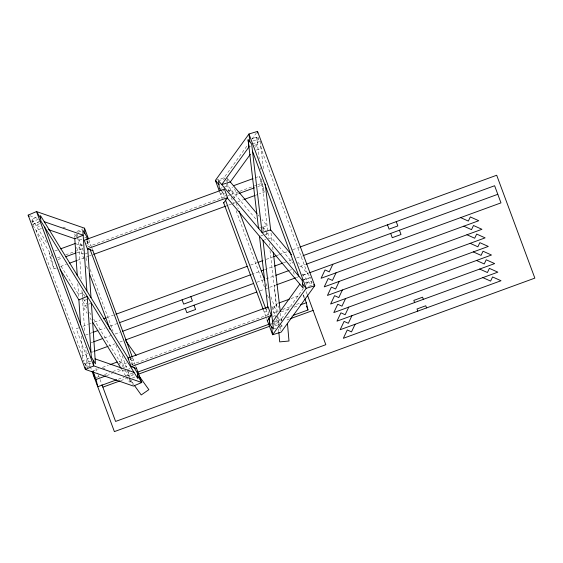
<?xml version="1.0" encoding="UTF-8"?>
<svg xmlns="http://www.w3.org/2000/svg" width="563" height="563" viewBox="0 0 563 563"><rect width="100%" height="100%" fill="white"/><g stroke="black" fill="none" stroke-linecap="round" stroke-linejoin="round"><path stroke-width="0.42" stroke-dasharray="2.81 2.11" d="M216.157 180.188L223.947 177.802L247.868 144.747M251.942 139.124L256.517 132.798M224.377 189.062L220.548 194.355L224.44 193.165M255.475 147.203L257.53 144.36L256.686 137.154L252.006 138.582M229.113 191.737L232.484 187.085M233.258 198.978L236.622 194.326L238.248 193.735M267.615 307.609L264.265 312.24L268.157 311.043M272.83 309.615L277.165 303.633L278.608 307.532M272.619 321.769L281.183 319.151L303.267 288.629M306.349 284.371L308.404 281.535L305.287 282.485M129.898 359.701L133.368 357.287M40.093 221.322L32.492 224.56L32.105 219.141L37.447 216.882M38.361 219.253L32.288 221.843L30.909 219.605M32.464 224.546L38.544 221.963M39.684 223.659L35.884 225.277L40.853 226.995M41.563 228.423L36.243 230.689L82.62 355.732L87.941 353.473M76.934 231.428L83.014 228.838M78.271 232.181L82.824 230.246M81.178 279.009L78.609 240.514L83.922 238.255M84.682 237.931L86.962 236.96M81.973 244.166L78.94 245.461L83.817 258.621M82.86 245.032L81.346 245.679L75.928 243.807M86.66 243.413L89.7 242.125L85.787 240.767M85.28 253.927L89.841 251.992M84.999 296.448L82.705 292.711L78.531 294.491L59.692 263.906M86.843 299.432L82.662 301.205L87.258 308.672M86.505 305.132L83.021 306.617L87.159 313.338M88.595 304.245L91.375 303.056M89.024 358.061L82.951 360.679L87.089 367.393L91.642 365.422M89.791 361.157L86.758 362.452L92.55 364.458M85.02 364.036L91.093 361.453M126.584 362.917L125.063 363.564L118.87 361.418L120.025 364.535M131.137 360.974L133.417 360.003L130.285 358.92M128.35 369.215L129.87 368.568M129.757 371.489L128.244 372.136L122.051 369.997L115.556 372.361M125.676 375.915L132.509 373.009M133.656 374.676L129.096 376.647L124.043 368.406M132.312 378.062L135.345 376.767M126.239 376.802L129.455 382.059L132.495 380.736M54.864 250.943L58.109 249.761M255.356 177.753L259.416 176.275L262.59 184.847L264.251 192.096L259.311 193.904M56.497 267.939L54.027 268.84L50.846 260.268L52.493 259.67M57.44 257.861L61.564 256.355M65.681 254.849L83 248.529M87.941 246.728L227.276 195.861M228.099 195.565L230.57 194.657M231.393 194.355L238.818 191.652M239.641 191.35L256.953 185.03M257.777 184.727L261.077 183.524L259.416 176.275M58.045 259.515L62.099 258.037M76.709 252.703L78.334 252.111L84.52 254.251M257.727 186.62L262.59 184.847M60.621 266.433L66.392 264.329M77.11 260.416L85.351 257.404M86.174 257.108L88.651 256.2M89.475 255.905L91.122 255.299M225.503 206.241L227.98 205.34M228.803 205.038L232.104 203.834M232.927 203.532L237.051 202.026M237.875 201.73L243.645 199.619M255.187 195.41L258.48 194.2M78.714 327.828L76.237 328.736L89.967 365.767M82.845 326.322L87.8 324.513M88.623 324.211L91.1 323.303M94.408 322.099L100.193 319.988M106.801 317.574L113.409 315.16M250.535 265.103L257.143 262.689M266.229 259.374L272.837 256.96M276.968 255.454L278.615 254.849M279.445 254.546L286.877 251.837M292.661 249.726L299.27 247.312M85.442 335.105L92.05 332.691M99.489 329.981L105.267 327.87M110.221 326.061L116.83 323.648M251.499 274.484L260.514 271.19M264.617 269.698L273.632 266.405M283.471 262.815L287.566 261.316M291.683 259.817L289.206 260.718L290.36 263.836M296.638 258.009L302.422 255.898M91.1 342.776L92.747 342.17M104.296 337.955L110.897 335.548M115.021 334.042L119.968 332.233M256.911 282.239L265.166 279.234M265.989 278.931L275.061 275.617M289.91 270.198L291.564 269.593M299.812 266.581L305.582 264.476M91.804 352.248L93.451 351.65M108.3 346.231L114.901 343.817M119.849 342.015L122.326 341.108M260.092 290.818L264.216 289.312M265.039 289.009L275.764 285.096M296.37 277.573L297.975 276.989M302.746 275.244L309.038 272.949M92.902 370.897L98.581 368.828M102.642 367.343L108.321 365.274M290.958 298.601L299.889 295.336M96.21 377.548L101.157 375.746M104.458 374.543L109.405 372.734M112.699 371.531L119.293 369.124M124.24 367.315L128.364 365.809M131.665 364.606L269.339 314.344M273.463 312.845L278.411 311.036M282.535 309.53L292.429 305.92M296.546 304.414L300.67 302.908M106.632 375.62L112.311 373.55M281.155 311.909L290.079 308.651M294.139 307.173L298.193 305.688M118.35 379.202L124.12 377.097M127.421 375.887L133.192 373.783M270.873 323.521L273.344 322.62M274.174 322.317L282.415 319.305M286.539 317.806L291.486 315.998M120.728 380.63L126.408 378.554M273.942 324.696L278.066 323.19L278.213 324.893M289.565 318.989L287.13 319.883L287.278 321.572M251.985 138.611L256.665 137.182L260.254 141.39M253.012 140.94L258.466 139.272L258.093 136.119M252.463 143.776L259.473 141.63M248.966 146.985L250.521 146.507M254.413 145.317L257.53 144.36M256.425 150.032L261.098 148.604L260.535 143.797M218.479 180.723L223.933 179.055M219.408 188.605L227.98 185.987L256.172 219.479M228.128 190.815L231.238 189.858L234.292 198.085M258.516 228.282L260.655 227.621M263.259 230.914L262.794 226.966L267.08 225.657L262.006 219.633M260.873 235.728L263.012 235.074M265.152 234.419L268.009 233.546L266.883 232.202M264.441 239.965L265.863 239.528M268.72 238.656L271.577 237.783L293.02 263.259M302.803 275.082L307.475 273.653L261.098 148.604M303.703 279.642L310.713 277.503L297.736 262.084M302.169 280.142L310.734 277.524M305.751 283.133L311.198 281.465L312.219 282.682M308.531 286.342L311.663 285.413L310.811 278.291M272.942 316.336L275.279 315.625M269.874 324.717L271.457 324.26M272.211 324.006L278.467 322.12L277.615 314.907M274.8 325.907L278.692 324.71M273.442 328.961L275.8 328.264M280.451 326.814L282.035 326.357L281.845 324.752M272.063 307.116L276.278 306.722L274.413 285.589M29.804 215.699L38.087 218.564M62.929 227.163L65.414 228.022M102.487 367.892L104.971 368.751M227.593 178.745L229.31 180.779M258.058 214.939L259.191 216.283M223.947 177.802L225.474 179.618M225.988 180.223L227.515 182.046M262.794 226.966L265.349 230M262.372 226.847L266.32 231.534M302.049 273.991L311.663 285.413M221.583 191.188L225.629 195.994M279.459 323.31L278.439 322.099L277.826 316.863M279.966 323.915L282.035 326.357L281.803 324.598M129.335 378.357L133.797 384.585M78.609 240.514L74.471 233.8L74.703 237.297M131.017 362.614L132.396 364.852M83.528 298.869L86.744 304.09M32.105 219.141L47.292 243.765M89.559 312.409L90.939 314.647M93.697 319.13L123.578 367.66M129.729 380.095L132.488 384.578M32.886 225.228L52.246 256.637M89.918 317.814L91.297 320.058M121.643 369.335L125.781 376.056M84.33 362.889L87.082 367.365L85.738 347.244M306.138 291.62L307.046 294.069M303.422 294.935L304.576 298.052M261.077 183.524L264.251 192.096M293.253 271.633L294.695 275.525M234.602 188.872L236.622 194.326M236.122 203.025L238.262 208.782M266.025 283.646L267.552 287.763M270.902 296.807L277.313 314.084M226.382 184.368L229.12 191.758M231.252 197.507L233.385 203.25M236.122 210.639L264.737 287.799M267.481 295.188L268.699 298.467M271.739 306.673L275.722 317.412M276.306 318.989L278.439 324.738M278.741 325.555L280.571 330.481M222.674 192.483L224.503 197.416M265.996 309.298L268.136 315.062M219.64 191.913L222.568 199.809M263.174 309.298L266.862 319.249M88.792 239.683L91.839 247.889M92.008 248.36L92.874 250.697M132.629 357.885L135.437 365.457M135.676 366.091L136.598 368.575M87.293 241.9L89.123 246.84M130.313 357.899L132.748 364.479M77.089 234.208L83.176 250.626M85.921 258.016L87.138 261.302M90.179 269.508L113.015 331.072M122.143 355.696L127.66 370.574M127.928 371.291L130.06 377.041M131.278 380.321L132.798 384.423M86.561 266.025L88.088 270.141M115.851 345.006L124.395 368.04M76.596 247.431L78.334 252.111M95.907 368.364L98.025 374.085M98.328 374.902L101.657 383.882M90.277 366.59L91.804 370.707M303.316 294.963L304.055 298.186M54.027 268.84L52.366 261.591L49.185 253.019L50.846 260.268M281.183 319.151L281.373 320.748M260.233 141.426L263.519 169.336M271.014 233.012L272.147 242.604M272.661 246.967L273.175 251.323M280.465 313.253L281.394 321.107M280.529 326.603L280.902 329.756M256.665 137.182L259.233 158.991M260.261 167.711L260.465 169.456M261.591 179.048L268.579 238.367M269.191 243.596L269.403 245.341M270.015 250.577L277.313 312.507M266.461 231.998L267.017 236.727M268.34 311.698L268.748 315.167M227.051 178.098L227.424 181.251M227.607 182.834L227.98 185.987M278.586 329.137L278.812 331.691M129.152 377.393L129.455 382.059M87.195 240.429L87.539 245.63M82.705 292.711L83.064 298.123M81.938 290.381L82.409 297.377M82.465 298.256L84.689 331.494M76.336 234.067L76.54 237.157M77.807 283.668L78.686 296.814M81.311 336.153L82.838 359.032"/><path stroke-width="0.84" d="M332.86 264.251L329.249 271.859L325.027 269.959L321.079 278.284L478.754 220.724L470.316 216.924L468.339 221.083L460.625 217.614M336.034 272.823L332.43 280.437L328.208 278.537L324.26 286.856L481.935 229.296L473.49 225.496L471.52 229.662L463.799 226.185M339.215 281.401L335.611 289.009L331.389 287.109L327.441 295.434L485.116 237.875L476.671 234.067L474.7 238.233L466.98 234.757M342.395 289.973L338.785 297.581L334.57 295.681L330.622 304.006L488.297 246.446L479.852 242.646L477.881 246.805L470.161 243.329M345.576 298.545L341.966 306.152L337.744 304.252L333.803 312.578L491.471 255.018L483.033 251.218L481.055 255.377L473.342 251.907M348.757 307.116L345.147 314.731L340.925 312.831L336.977 321.149L494.652 263.59L486.214 259.789L484.236 263.956L476.523 260.479M351.931 315.695L348.328 323.303L344.106 321.403L340.158 329.721L497.833 272.161L489.388 268.361L487.417 272.527L479.697 269.051M355.112 324.267L351.509 331.874L347.287 329.974L343.339 338.3L501.014 280.74L492.569 276.94L490.598 281.099L482.878 277.622M219.338 191.096L215.383 180.42L248.973 134.008L257.537 131.39L314.766 285.708L281.176 332.121L272.612 334.739L267.129 319.967M250.345 154.297L230.316 181.976L221.745 184.594L248.966 146.985L248.114 139.772L251.661 144.044L262.084 232.519L270.648 229.901L291.528 254.708M223.722 202.926L227.558 197.634L224.377 189.062L84.225 240.225L87.399 248.804L92.874 250.697M267.446 320.811L271.275 315.519L268.094 306.948L127.942 358.11L131.123 366.682L136.598 368.575M272.619 321.769L299.833 284.153M136.281 367.738L141.763 382.509L133.41 386.07L85.379 369.448L28.15 215.129L36.504 211.568L84.534 228.191L88.49 238.86M60.544 248.867L75.153 243.54M233.441 185.755L252.921 178.64M65.35 256.855L75.899 252.998M87.399 248.804L227.558 197.634M239.057 193.44L254.476 187.81M69.685 263.125L76.287 260.718M93.599 254.399L225.503 206.241M244.469 199.316L254.363 195.706M103.493 318.785L105.971 317.877M115.887 314.26L247.227 266.313M257.967 262.393L262.921 260.578M273.66 256.658L276.137 255.757M300.093 247.009L496.693 175.241L534.85 278.122L114.388 431.61L92.107 371.531M92.881 332.388L97.835 330.58M119.307 322.74L250.676 274.786M261.338 270.894L263.794 269.994M274.448 266.109L282.647 263.111M303.246 255.595L494.617 185.734L500.979 202.877L309.826 272.661M93.571 341.868L102.649 338.56M122.445 331.333L253.61 283.449M275.884 275.314L289.086 270.5M306.413 264.174L497.798 194.305M94.274 351.347L107.477 346.526M125.626 339.904L256.791 292.021M276.595 284.794L295.568 277.869M109.947 364.676L117.245 362.009M278.784 303.042L289.333 299.192M116.703 379.8L97.744 386.725L96.083 379.476L105.823 375.915M131.123 366.682L271.275 315.519M300.628 304.801L306.314 302.725L304.864 298.833M137.316 372.277L269.227 324.126M293.133 315.393L307.975 309.981L306.314 302.725M102.874 387.147L119.912 380.926M137.907 374.353L269.818 326.202M290.381 318.693L313.098 310.403M44.238 221.716L83.155 235.186L74.802 238.747L48.305 229.577M95.112 358.891L134.029 372.361M229.873 181.448L256.932 213.602M313.753 284.498L314.766 285.708L306.202 288.326L272.612 334.739L271.683 326.857M302.169 280.142L218.479 180.723L219.408 188.605L221.104 190.618M215.383 180.42L218.944 184.664M302.634 284.09L306.202 288.326L248.973 134.008L249.902 141.89M227.325 198.007L303.098 288.031L302.148 280.121M125.69 340.756L136.147 355.359M138.906 375.746L148.864 389.652L141.229 394.959L134.29 385.275M128.723 358.877L40.459 215.58L40.853 220.999L137.808 378.498L137.449 373.058M133.776 367.09L137.449 373.086M40.642 218.282L36.504 211.568L93.732 365.887L141.763 382.509L137.625 375.795M28.15 215.129L29.072 216.621M60.058 269.318L78.89 299.903L87.244 296.342L91.305 357.125M92.677 322.296L121.186 368.589M91.305 357.09L95.443 363.839L91.375 303.056M396.246 221.646L397.837 225.932L389.082 229.127L387.492 224.841M399.427 230.218L401.018 234.504L392.256 237.699L390.673 233.413M423.376 299.347L422.581 297.201L413.819 300.403L414.614 302.542M426.557 307.919L425.762 305.772L417 308.974L417.795 311.114M307.349 294.885L325.822 344.69L115.591 421.441L101.959 384.698M252.534 151.222L298.904 276.271M306.525 306.082L307.975 309.981M239.176 211.252L264.8 280.353M225.418 199.886L265.694 308.482M223.595 202.589L263.174 309.298M190.836 296.631L192.426 300.916L183.665 304.111L182.074 299.826M194.017 305.202L195.607 309.488L186.846 312.69L185.255 308.404M92.747 250.352L132.326 357.062M90.038 249.31L130.313 357.899M89.313 273.435L110.059 329.376M44.597 227.128L90.974 352.178M93.191 371.679L96.083 379.476M93.085 371.707L94.563 378.153M265.264 184.164L270.704 230.394M273.273 252.196L280.261 311.508M257.537 131.39L257.72 132.967M263.012 240.401L273.463 328.975L269.874 324.717L269.051 317.771M269.051 317.525L269.895 324.738M248.093 139.8L258.516 228.282M259.444 236.164L267.826 307.356M287.433 323.261L288.995 341.016L279.712 341.882L278.889 332.536M87.131 239.556L86.962 236.96L82.824 230.246L86.885 290.937M87.715 248.227L91.016 297.651M84.534 228.191L84.893 233.603M93.374 360.482L93.732 365.887L85.379 369.448L85.224 367.125M74.766 238.177L77.279 275.793M78.855 299.41L80.551 324.781"/></g></svg>
